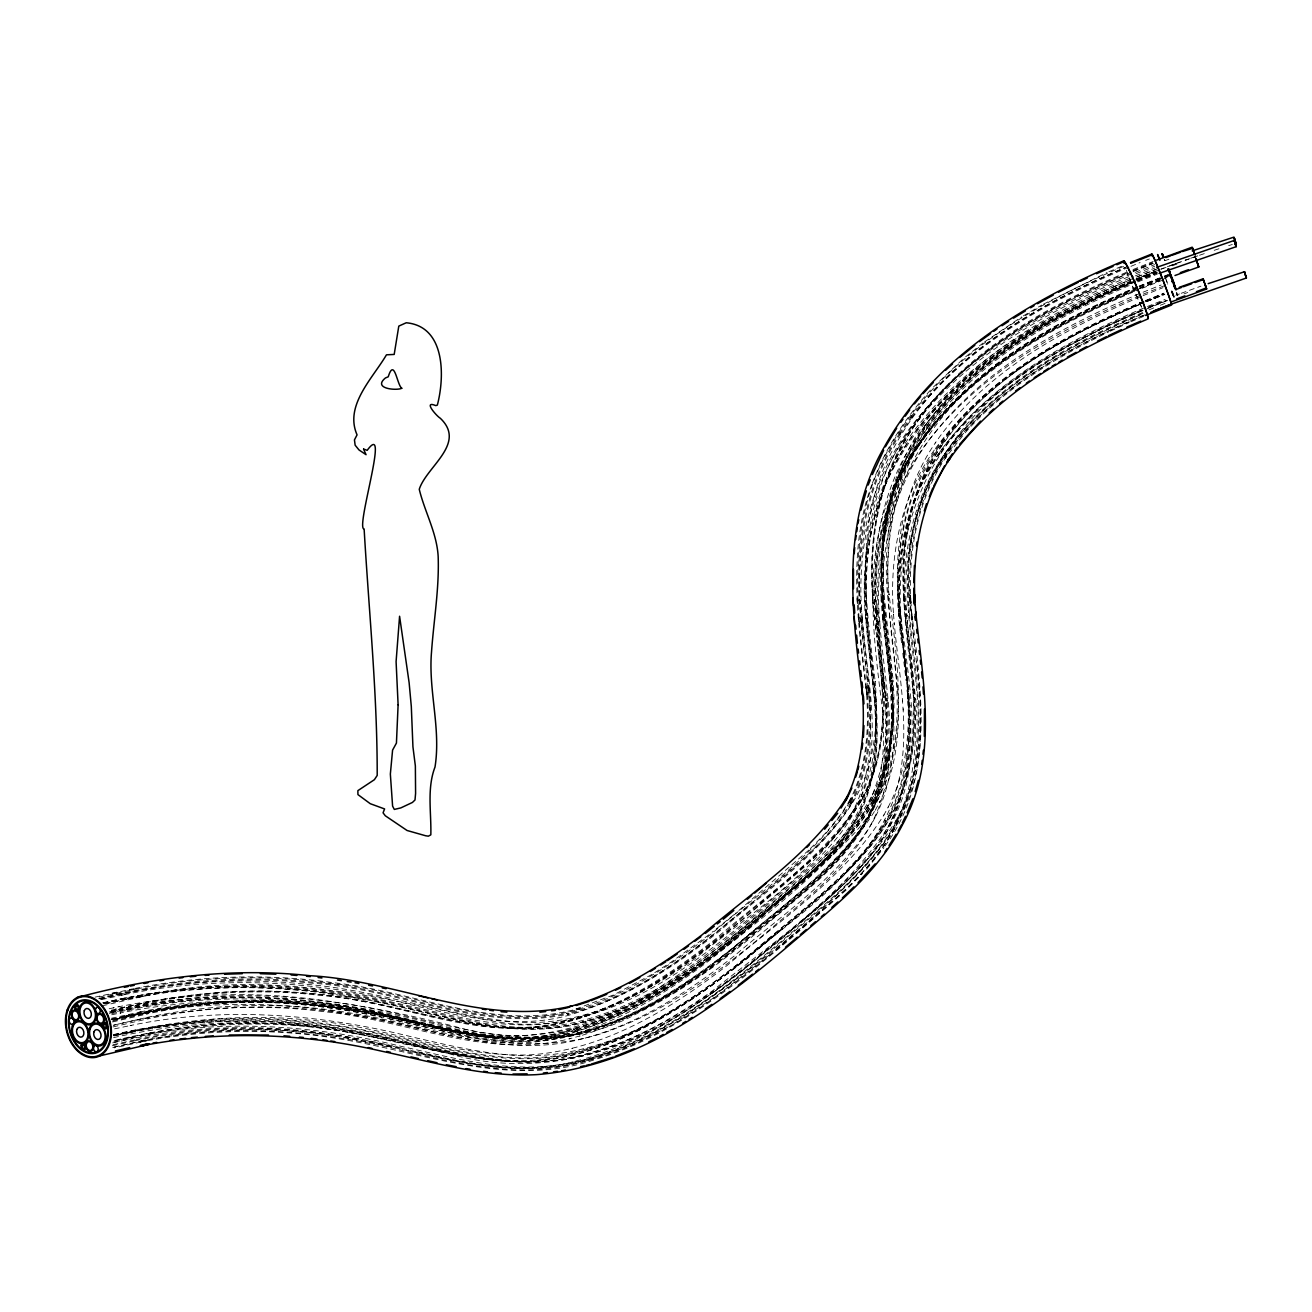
<?xml version="1.0" encoding="UTF-8"?>
<svg xmlns="http://www.w3.org/2000/svg" width="1312" height="1312" viewBox="0 0 1312 1312"><rect width="100%" height="100%" fill="white"/><g stroke="black" fill="none" stroke-linecap="round" stroke-linejoin="round"><path stroke-width="0.75" stroke-dasharray="5 3.75" d="M876.941 734.195L875.908 703.921L875.99 705.167C865.789 624.315 853.587 536.116 897.031 462.086C946.838 373.461 1039.924 320.948 1130.55 282.293M882.779 709.431C882.566 739.722 876.941 770.488 862.263 797.253L862.853 796.154C827.068 855.539 766.995 894.243 715.614 938.949C669.891 974.603 620.133 1007.878 563.209 1022.163L564.094 1021.933C478.24 1043.04 395.371 998.006 310.206 993.512C242.9 986.706 174.873 994.299 109.454 1010.683M883.009 552.008L883.714 599.699L883.616 598.272C888.044 653.491 901.508 710.022 886.633 764.88C868.265 835.498 803.19 877.876 751.743 923.533C696.623 969.207 637.255 1014.324 566.653 1032.232C510.401 1047.862 452.771 1031.691 397.749 1018.932C315.7 998.875 229.338 996.12 146.649 1014.045M876.957 738.164C877.006 788.168 853.276 836.006 815.244 868.118C744.937 928.994 673.876 996.907 581.888 1022.261L582.774 1022.032C501.545 1043.352 421.742 1005.041 341.858 994.89C274.323 983.787 204.951 983.902 137.563 995.988M883.255 549.22C887.043 512.27 899.343 476.256 919.417 444.965L918.269 446.638L930.323 429.319L929.257 430.844C979.277 365.802 1052.896 324.458 1126.877 292.232M871.808 484.636C846.716 552.155 858.622 624.889 866.576 694.36L866.035 686.832C869.38 725.372 867.691 766.06 849.454 801.025M880.746 780.46C893.013 747.988 893.997 712.629 891.488 678.386L891.553 679.288L881.943 582.971M872.513 482.898C885.288 448.261 906.084 417.068 930.716 389.779M880.024 782.198C865.346 818.852 833.415 850.11 802.337 876.941C760.402 912.84 718.943 949.642 672.925 980.343C637.96 1003.828 597.288 1024.492 557.748 1033.069C512.254 1044.172 465.399 1034.725 420.791 1024.147M112.242 1011.782L121.229 1009.879L119.802 1010.158C204.262 992.151 292.248 994.02 376.511 1012.192C462.562 1032.79 556.698 1059.309 639.452 1012.224C683.29 990.937 722.42 961.368 759.746 930.356C796.368 897.966 838.335 869.249 863.919 826.576C900.688 764.42 883.255 690.424 876.974 623.052L877.088 624.479L876.334 613.721L876.432 615.131C871.873 555.632 884.403 493.673 919.417 444.522L918.908 445.276C971.962 370.099 1055.75 324.54 1138.767 289.69M734.244 968.387C791.415 918.876 863.165 876.432 892.226 803.108C913.693 744.888 899.704 682.584 894.177 622.921L894.276 624.25L893.538 614.196L893.636 615.525C888.782 556.96 900.737 495.624 936.03 447.671L935.554 448.36C986.427 378.807 1064.491 335.741 1142.342 302.793M888.06 807.323C922.057 742.904 904.198 668.89 898.326 600.355L898.425 601.683C893.751 546.432 903.656 488.458 935.751 442.259L935.259 442.964C984.426 371.804 1063.556 329.378 1141.325 296.381M863.427 796.63C882.025 761.665 884.6 720.813 881.861 682.027L881.976 683.519L876.646 636.451M895.817 825.986C915.53 788.938 919.236 745.774 916.235 704.56M898.622 815.752C923.927 768.504 923.222 712.81 916.399 661.084M876.465 797.663C911.036 735.13 893.259 660.002 887.519 594.582M848.618 802.829L851.603 797.286L841.55 813.522L828.184 830.168M103.238 1002.926C144.451 992.954 186.648 987.378 229.01 985.984C287.705 983.426 346.319 991.577 403.424 1004.68C458.298 1016.751 515.518 1034.184 571.655 1019.014L570.818 1019.227L581.659 1016.341L580.839 1016.554C644.897 997.35 699.034 955.94 749.726 913.775C789.053 879.04 833.94 847.519 860.869 801.353M774.195 906.264C810.767 874.268 850.865 843.222 875.12 800.123M863.919 826.576L864.493 825.51M868.724 817.556L869.331 816.425M113.8 1034.496C178.284 1019.998 245.114 1013.077 311.042 1020.342C384.777 1026.214 455.018 1057.374 529.523 1054.897C603.75 1050.19 669.596 1009.797 727.045 965.517C782.001 918.515 845.158 877.039 884.075 814.703M879.942 829.364L880.483 828.364M884.419 821L884.977 819.951M744.183 968.879C797.434 922.68 859.081 882.041 896.047 820.476M775.589 949.937C817.31 913.103 865.133 880.024 893.275 830.709M860.508 801.993L863.788 795.958M874.94 800.468L876.646 797.302M883.534 815.703L888.618 806.29M895.702 821.132L898.982 815.096M892.914 831.365L896.178 825.33M912.496 445.686C885.551 493.164 879.122 549.761 883.14 603.372L882.484 594.287L882.566 595.468C876.039 528.638 892.636 458.265 937.375 406.884C988.838 345.827 1061.113 307.172 1133.634 276.586M900.18 432.419C866.658 482.373 854.866 544.07 859.458 603.454M900.786 433.304C867.478 483.16 855.85 544.628 860.442 603.782M914.234 442.652C958.531 367.59 1036.906 321.44 1114.282 286.574M870.889 813.62C840.516 868.56 786.052 903.607 740.001 944.214C693.851 981.032 643.848 1015.34 586.562 1031.954L588.301 1031.494C489.77 1059.194 394.846 1004.533 296.479 1001.614C246.344 998.137 195.849 1002.352 146.682 1012.503L111.7 1019.998M870.627 814.473C832.316 876.383 769.308 917.236 714.466 963.27C671.498 995.234 624.348 1023.557 571.72 1035.939C490.311 1055.225 411.197 1017.276 331.149 1008.108C267.123 998.776 201.622 1000.826 138.17 1013.34L141.237 1012.716L124.46 1016.21M884.96 846.06C935.489 778.295 921.286 690.407 911.66 612.491L912.184 619.723L910.479 595.386L910.987 602.536C907.674 550.958 918.039 497.412 947.822 454.411L945.181 458.232L963.844 434.288M1004.91 387.352C921.467 444.948 886.732 548.465 904.903 646.193C910.069 688.833 915.973 726.635 909.068 769.816C902.459 815.9 876.367 854.325 842.37 885.387M926.616 429.319C892.603 476.764 882.418 539.412 887.552 595.041M910.807 417.183L911.873 415.642C966.813 344.482 1047.73 300.005 1129.304 265.746M911.643 417.708L912.611 416.298C967.19 345.433 1048.009 301.055 1129.107 267.09M911.988 436.552C875.744 486.014 861.23 553.418 867.019 615.672L866.97 614.82L867.429 621.363L867.38 620.51M924.304 427.532L924.73 426.908C892.98 470.828 879.548 525.866 881.812 579.576M926.452 429.549L928.634 426.4M899.72 434.846L912.611 416.298M899.032 434.092L911.873 415.642M928.47 426.63C970.322 367.836 1033.462 328.672 1097.554 298.021M915.924 431.074C969.109 360.39 1048.928 316.143 1128.861 282.047M924.714 426.006C977.768 357.241 1056.537 314.634 1135.175 281.522M866.707 869.167L883.96 847.667M965.091 432.829C1004.254 388.598 1055.799 357.536 1108.492 332.002M821.328 850.963L842.517 827.232L858.163 802.911L857.605 803.944C874.825 771.095 877.859 732.982 875.465 696.541L875.563 697.935L872.152 663.954M828.348 858.196C873.923 817.868 891.684 755.072 885.321 695.868M810.324 848.618L826.97 831.677M848.913 887.273L862.607 873.349M933.39 387.056L964.041 358.061M828.102 858.212C749.398 926.124 671.252 1004.172 568.703 1033.889M817.064 854.784C723.765 933.947 620.904 1042.023 486.982 1026.476C424.76 1017.194 364.392 996.989 301.334 992.922C249.526 988.641 197.21 992.282 146.255 1002.335L147.108 1002.171L114.718 1009.371M839.532 888.06L824.838 901.328M808.93 850.028L735.327 913.546M846.174 890.061L794.924 934.915M820.541 904.821L802.928 919.958M782.313 897.096C809.012 874.054 837.236 851.209 855.244 820.295L854.653 821.361L859.868 811.603L859.278 812.718C875.35 779.984 877.761 742.526 875.252 706.676L875.366 708.168L866.428 623.856M760.845 895.325C794.662 865.625 832.349 837.909 855.26 798.221L857.736 793.645C874.842 760.911 877.958 722.978 875.58 686.684L875.645 687.586L875.202 681.223L875.268 682.125C866.314 607.046 853.768 526.374 889.618 455.92C935.8 362.079 1032.38 306.942 1125.073 267.697M779 901.065C808.651 875.416 840.795 850.291 859.212 814.818L858.704 815.736C876.4 781.591 878.778 741.985 876.268 704.265M783.215 909.642C813.276 883.616 846.01 858.278 864.854 822.394L864.493 823.067C882.664 788.725 885.387 748.709 882.615 710.628L882.681 711.53C872.25 628.53 859.442 537.182 906.592 462.185C957.645 377.184 1048.485 326.95 1137.258 289.526M786.921 925.026C824.379 892.406 865.428 861.279 890.438 817.376L892.931 812.768C911.988 776.704 915.973 734.851 913.283 694.737L913.349 695.639L912.89 689.259L912.955 690.161C904.69 616.902 890.536 537.559 927.551 469.319C971.979 385.826 1059.817 338.332 1143.703 302.629M768.635 908.708L774.523 903.689M794.219 927.65L751.251 963.402L714.581 991.347M793.416 936.194C734.162 986.509 671.17 1036.66 595.582 1059.407M770.734 908.117C715.384 954.972 656.558 1002.27 585.496 1022.196L586.234 1021.999C504.726 1045.156 424.071 1006.616 343.81 996.087M777.344 914.661L718.878 961.876M754.99 900.311C702.215 944.755 646.783 989.478 580.38 1011.454C522.127 1033.233 456.15 1015.39 396.601 1001.368M781.05 930.011L751.792 954.398M765.06 914.038C681.24 987.526 573.016 1061.441 455.871 1026.722C352.37 1000.252 243.491 983.475 137.662 1006.796L138.974 1006.534L110.552 1012.716M762.764 913.677C705.954 960.761 646.127 1008.6 574.066 1029.412M733.802 914.808L712.17 932.192M769.718 954.808L716.565 995.939L674.188 1023.458M965.632 356.798L983.082 342.973M721.994 946.575C782.739 892.39 863.394 846.01 886.715 762.715C894.128 735.901 895.046 707.758 893.128 680.141M749.595 956.678C698.952 996.759 644.52 1034.676 581.708 1052.568L558.994 1057.898L537.33 1060.932M1006.452 377.856C956.35 415.084 914.825 467.925 903.263 530.458C891.783 586.218 903.591 642.749 908.593 698.443L908.494 697.197C911.496 737.524 908.084 779.705 889.159 816.13L889.667 815.195C855.063 877.433 793.071 917.121 740.624 962.959C692.211 1001.04 639.37 1036.234 579.051 1051.814L579.789 1051.617C495.182 1074.725 412.017 1034.938 328.672 1025.016C257.168 1014.34 183.844 1018.784 113.619 1035.414M742.018 970.7L708.628 995.628M728.373 972.93C677.156 1012.503 616.656 1048.895 555.107 1058.718C492.754 1069.493 431.73 1047.681 371.099 1036.382M1007.977 384.974L1036.792 364.769L1064.704 348.172M709.07 934.669L671.022 962.254L653.573 973.389M715.827 951.512C668.874 986.854 616.279 1018.637 557.157 1027.165C494.657 1035.48 434.206 1011.913 373.494 1001.22M703.183 991.413C749.628 958.236 792.612 920.548 835.367 882.845C867.445 853.8 895.784 818.458 907.363 776.048C921.696 725.126 912.086 672.4 907.346 620.871L907.412 621.724L906.936 615.18L906.986 616.033C900.77 553.09 917.367 485.276 958.596 438.421C1007.944 380.119 1077.152 343.334 1146.458 313.962M712.99 966.222C677.648 992.102 639.305 1014.553 597.452 1028.018C547.399 1045.303 493.542 1038.415 443.259 1026.099C338.283 998.744 227.32 985.181 120.294 1009.19L121.491 1008.944L110.142 1011.372M984.64 341.874L1021.638 316.881M714.171 991.544C674.237 1020.605 630.646 1045.992 582.758 1059.227M1012.306 373.526C1051.683 345.335 1095.077 323.277 1139.636 304.548M704.806 998.088L707.939 995.923M701.674 1000.22C628.924 1053.388 536.198 1079.481 447.818 1053.339M694.36 997.317C655.032 1023.294 611.638 1044.713 564.816 1052.65C514.255 1061.769 463.579 1048.649 414.477 1037.546C321.834 1014.078 224.188 1005.812 130.068 1025.607L131.38 1025.328L114.587 1028.838M684.421 1015.504C756.352 966.091 828.298 912.48 883.189 844.092C921.188 790.874 919.138 721.895 909.987 660.149M681.387 1017.374C642.027 1041.384 598.534 1060.276 552.385 1065.574C501.282 1071.691 450.934 1057.292 401.505 1046.435C312.518 1024.36 218.76 1018.522 128.724 1037.874M1058.259 351.911C964.599 401.242 895.276 496.067 910.446 605.767L910.38 604.914C914.3 657.738 926.075 710.612 917.662 763.633C910.233 812.817 881.73 856.26 845.584 889.438C799.631 930.454 753.121 971.224 702.215 1006.091C661.035 1033.823 615.525 1056.193 566.538 1065.77C513.517 1076.644 459.905 1064.032 408.278 1052.011C320.833 1029.822 228.698 1022.737 139.892 1041.252M1023.327 315.897L1041.744 305.056M1051.584 319.669C1000.105 348.32 952.725 385.81 918.646 434.354L919.122 433.665C882.304 484.538 870.545 549.4 876.367 611.048L876.268 609.719L881.877 661.609M651.982 974.406L613.639 994.89L574.705 1009.453L579.15 1008.272C496.559 1032.708 415.068 991.183 333.363 982.704C265.68 972.996 196.39 975.554 129.494 989.543M1063.868 348.402L1104.589 327.278L1142.588 310.19M1067.328 346.45L1102.72 328.098L1142.801 310.091M668.005 1027.001L630.252 1045.73L590.859 1059.588M1043.417 304.154L1107.098 272.486M1056.898 316.372L1090.354 299.349L1129.681 281.768C1053.552 314.339 977.866 355.519 924.337 420.316C876.35 476.42 858.54 552.828 866.527 625.283M1070.248 300.104C1009.354 331.165 948.724 373.805 911.61 430.139C877.302 480.635 867.347 543.726 873.202 603.618L872.726 597.091L872.775 597.944M1080.448 305.286C1020.916 335.429 963.041 373.871 924.156 429.221L924.665 428.483C888.585 478.306 878.712 541.856 882.304 602.044L882.09 598.994L883.566 619.28L883.353 616.181C890.356 682.306 905.362 754.892 869.708 815.818C887.978 779.705 890.34 738.098 886.994 698.443L887.207 701.379C874.989 614.754 865.116 517.781 920.548 442.849C972.782 368.164 1055.652 322.801 1137.881 288.312M1076.939 296.725L1124.827 274.7M1087.599 301.629L1134.322 280.768M1100.998 296.397L1108.394 292.986M1110.214 331.214L1129.107 322.539M1112.035 291.346L1130.337 283.376M1115.233 286.213L1129.927 279.932M1129.14 285.557C1057.997 316.258 987.001 355.158 937.801 416.642C898.244 464.366 882.681 532.278 889.06 594.91L888.995 594.041C899.228 675.598 914.808 771.718 850.865 836.843C807.585 882.878 757.582 922.123 708.218 961.368C666.644 992.544 621.544 1020.834 571.032 1034.824M1108.886 271.715L1123.236 265.598M1123.564 266.402C1032.413 304.925 940.146 358.586 889.88 447.179C845.354 522.16 856.654 611.933 867.412 694.179L866.871 686.881C870.381 726.258 868.298 767.832 849.29 803.37L852.193 798.008C817.425 854.932 759.648 892.144 710.038 935.013C669.333 966.386 625.365 995.267 575.673 1010.06L579.986 1008.928C497.264 1033.79 415.51 992.216 333.658 983.623C265.975 973.865 196.702 976.374 129.79 990.347M1140.554 314.765C1071.133 344.712 1001.745 382.415 953.545 442.226C914.792 488.589 899.458 554.878 905.477 616.05M1145.278 314.7C1069.444 347.008 992.544 388.68 944.378 457.888L946.936 454.198C917.104 497.379 906.789 551.138 910.151 602.897L909.659 595.976L914.644 647.702M1130.944 321.752L1145.622 315.487M1137.488 287.066C1049.157 324.507 956.776 375.38 911.528 464.136C875.12 533.886 889.306 614.114 897.621 688.554L897.523 687.16C900.475 726.307 897.392 767.274 879.27 802.764L879.827 801.73L874.907 810.849L875.448 809.848C841.632 864.788 786.544 901.36 738.918 943.262C690.883 981.917 639.026 1018.473 579.248 1036.152L580.068 1035.939L569.228 1038.842L570.064 1038.612C486.736 1060.309 405.506 1019.522 323.277 1011.618C253.265 1002.45 181.81 1008.338 113.422 1025.279M1139.357 293.724C1062.933 325.95 986.444 367.163 934.242 433.452C893.144 484.39 877.925 551.811 883.78 616.181M1143.916 301.186C1065.984 334.166 986.706 376.544 937.211 447.622C896.604 504.202 892.226 577.182 901.721 643.995M1143.113 313.256C1068.558 345.253 992.889 386.253 945.476 454.346L946.001 453.591C915.251 497.609 905.05 552.762 908.855 605.586L908.757 604.176L909.478 615L909.38 613.59C914.136 669.022 926.862 725.585 912.873 780.771C895.538 855.014 828.872 900.901 774.72 947.986C716.467 996.48 653.196 1043.696 578.313 1062.048C519.782 1077.71 459.725 1062.687 402.341 1049.436M1131.338 272.207C1047.944 307.336 963.926 353.256 910.512 428.696C866.625 488.458 859.032 565.948 868.938 637.484M1128.599 276.75C1050.174 309.993 972.225 352.83 918.023 420.25C872.71 474.96 855.473 548.268 862.296 618.149M1143.949 307.926C1071.756 338.545 999.416 377.233 949.494 439.405C909.068 488.458 894.751 554.123 900.606 616.476M1142.588 312.535C1067.984 344.58 992.249 385.63 944.82 453.804L945.247 453.181C912.922 499.265 903.542 557.403 908.445 612.573L908.363 611.392C912.939 667.808 926.37 725.454 911.774 781.575C895.784 849.274 837.368 893.521 787.216 936.309C730.899 983.984 671.318 1031.199 600.42 1054.881C537.887 1078.021 470.467 1065.557 407.901 1049.666M1126.368 272.322C1046.664 306.418 966.452 350.812 915.432 423.169C870.217 484.718 865.953 564.734 876.957 637.747M1126.336 273.273C1050.207 305.844 974.16 347.696 922.779 414.444C882.599 465.399 867.904 532.246 873.694 596.074M1132.699 278.652C1053.831 312.076 975.078 354.65 920.548 422.53C876.104 475.321 858.802 550.81 865.658 617.903M1139.751 295.561C1063.835 327.459 988.231 368.196 934.98 432.632C891.848 483.013 873.398 554.714 879.762 621.773M1137.766 289.148C1055.356 323.818 972.307 369.049 919.22 443.325L919.646 442.702C883.025 493.263 870.512 557.551 875.826 618.952L875.744 617.772C881.959 689.751 902.115 770.652 857.605 835.088C827.036 877.843 783.067 908.199 743.806 942.311C704.593 973.799 662.79 1003.188 615.705 1021.638M1130.944 266.336L1140.128 262.531M1131.616 273.831C1050.879 307.68 970.388 351.518 915.202 421.365C871.266 475.567 854.276 547.399 860.639 616.115M1135.175 280.916C1048.173 317.504 958.695 367.212 910.528 451.853C868.019 524.39 881.795 610.621 891.176 689.653L890.93 686.422C893.898 725.7 890.651 766.766 872.185 802.239L873.48 799.844C838.663 860.541 777.95 899.573 726.422 944.771C680.436 981.015 630.646 1014.717 573.754 1030.904L575.656 1030.412C498.298 1053.634 421.152 1018.899 344.925 1008.01C278.21 997.022 209.625 998.662 143.385 1012.044M1137.061 280.145L1157.217 272.06M1135.552 281.85C1024.721 326.819 901.508 403.916 884.813 533.295C882.517 553.877 882.681 574.656 884.19 595.271M1137.438 281.063L1157.578 272.994M1137.258 286.852C1059.194 319.587 981.146 361.981 928.519 430.205L929.486 428.794L917.318 446.293L918.384 444.768C888.06 491.131 877.564 547.793 881.352 602.487L881.156 599.682L882.714 620.707L882.517 617.87C891.291 689.062 904.936 770.013 858.556 831.89C823.493 877.023 776.491 910.758 733.26 947.526C691.391 980.54 646.357 1011.011 595.5 1028.231M1139.062 286.098L1162.498 276.783M1137.652 287.771C1055.52 321.178 973.553 366.934 920.991 440.488C885.288 490.032 872.267 552.664 877.072 612.901M1139.275 286.656L1162.842 277.701M1139.636 287.574L1162.908 278.324M1143.72 301.596C1066.656 334.101 988.461 376.167 939.622 446.424L940.655 444.932C909.249 490.426 899.491 547.317 903.968 601.65L903.771 598.846C910.036 669.678 928.109 746.61 891.537 812.686C865.116 861.574 819.36 895.128 778.344 930.962C742.346 961.466 705.298 991.068 664.643 1015.176C626.086 1037.792 583.676 1055.045 538.953 1059.784C494.394 1064.13 450.459 1053.192 407.36 1043.384C322.768 1021.95 233.651 1015.783 147.797 1033.528L150.585 1032.954L113.8 1041.187M1145.556 300.825L1163.531 293.593M1144.097 302.514C1067.296 334.921 989.346 376.806 940.556 446.785L941.688 445.162C910.348 490.426 900.524 547.071 904.919 601.191L904.706 598.124L910.118 650.194M1145.95 301.744L1163.892 294.528M1141.44 309.96C1064.606 342.711 987.198 385.22 937.834 454.772L938.851 453.296C906.461 499.118 895.063 556.616 898.966 611.933L898.769 609.129L900.327 630.17L900.13 627.333C911.118 705.79 922.5 797.22 864.428 861.131C825.445 903.886 779.361 939.49 734.441 975.702C691.883 1007.944 645.602 1036.824 593.926 1051.732L592.188 1052.191C508.187 1078.12 423.825 1044.828 341.136 1031.068C277.16 1020.523 211.412 1022.048 147.813 1034.512L150.864 1033.889L112.356 1042.581M1148.886 306.877L1165.22 300.333M1135.405 275.864L1154.888 268.042M1137.881 281.9L1157.25 274.142M1147.114 301.235L1164.712 294.2M1147.475 306.467L1165.171 299.382M1147.902 307.976L1167.073 300.284M1133.535 271.059L1152.838 263.335M1136.405 277.111L1158.775 268.206M1137.717 280.292L1156.282 272.847M1139.029 288.804L1162.006 279.653M1143.244 294.118L1164.334 285.737M1132.863 270.551L1152.576 262.646M1133.142 271.469L1153.199 263.45M1135.142 272.388L1154.642 264.63M1136.028 273.683L1154.691 266.27M1137.324 276.865L1155.921 269.468M1135.848 279.144L1156.987 270.715M1136.963 280.801L1156.823 272.847M1139.292 286.328L1159.316 278.308M1143.08 292.215L1161.153 284.983M1143.129 295.643L1162.94 287.705M1145.589 300.514L1164.039 293.134M1145.589 301.448L1163.596 294.216M1146.885 301.53L1164.794 294.38M1150.329 306.975L1154.052 305.45M1149.033 309.829L1157.118 306.532M1133.027 269.534L1153.166 261.498M1137.127 279.522L1155.38 272.24M1135.946 280.079L1155.659 272.207M1139.39 288.476L1158.922 280.67M1142.047 288.328L1163.58 279.8M1157.774 303.958L1165.236 301.006M1160.382 305.253L1166.876 302.678M1155.839 271.108L1136.307 278.931L1159.726 269.714M1145.655 260.399L1149.328 258.956M1164.302 276.078L1167.91 274.667M1148.066 282.998L1162.547 277.39M1164.367 276.684L1169.796 274.569M1164.646 277.012L1168.254 275.602M1164.728 277.619L1170.156 275.504M1167.352 300.579C1081.678 334.527 993.807 378.364 938.769 455.149L939.884 453.542C907.56 499.134 896.096 556.386 899.934 611.49L899.72 608.424L901.18 628.76L900.967 625.66C911.873 704.839 923.91 797.073 865.264 861.672C826.068 904.69 779.738 940.491 734.523 976.899C691.654 1009.322 644.979 1038.317 592.86 1053.044C510.778 1078.431 428.286 1043.548 347.5 1030.428C276.11 1017.538 202.425 1017.882 131.249 1032.019L134.316 1031.396L113.668 1035.775M1160.759 269.222L1164.039 267.96M1164.81 276.209L1168.467 274.815M1163.842 278.784L1167.122 277.537M1161.366 269.091L1181.62 261.596M1175.864 295.282L1179.439 293.937M1165.335 260.563L1168.91 259.235M1167.319 266.73L1173.912 264.27M1181.226 293.281L1200.972 286.147M1171.173 265.352L1178.307 262.728M1184.014 293.888L1187.786 292.494M1172.256 265.811L1178.898 263.384M1175.552 263.663L1182.178 261.268M1195.429 256.578L1185.474 260.071L1190.837 258.267M1185.048 260.366L1195.232 256.775M1194.346 257.037L1197.807 255.84M609.047 1023.885L574.213 1034.282C496.986 1054.356 421.103 1019.818 345.318 1009.092C278.603 998.038 210.002 999.613 143.73 1012.979M1199.529 255.25L1205.121 253.347M1214.207 250.313L1221.439 247.952M1228.672 245.623L1232.296 244.491M103.287 1003.762C206.23 976.522 314.536 983.082 416.888 1008.977C460.348 1018.424 504.513 1031.134 549.433 1026.558C589.564 1022.425 627.513 1006.468 661.97 986.116C700.001 963.631 734.458 935.735 768.045 907.182C800.697 878.45 837.892 851.718 857.982 811.931C888.995 751.35 870.414 679.977 865.625 617.444M573.213 1028.854L574.033 1028.624M429.811 1025.492C474.026 1036.021 520.733 1043.712 565.488 1031.642M147.321 1017.341C210.822 1003.992 280.883 1001.187 346.483 1012.405C418.856 1022.868 491.852 1055.307 565.488 1034.709M113.045 1026.919L148.814 1018.588L147.961 1018.768C215.365 1004.713 285.409 1002.909 353.272 1015.094C422.956 1026.23 493.607 1056.045 564.652 1036.48M589.924 1029.871C507.711 1053.52 421.71 1013.618 338.972 1002.811C262.384 990.101 183.483 992.282 107.699 1009.076M571.638 1048.452L572.458 1048.222M112.291 1045.779L135.579 1040.629L134.152 1040.908C219.629 1022.606 308.697 1026.722 393.37 1047.288C452.87 1061.211 515.632 1077.972 576.427 1060.883M578.313 1062.048L579.199 1061.818M589.432 1059.128L590.302 1058.899M417.856 1051.748C472.074 1064.704 529.376 1076.562 584.463 1061.26M593.696 1060.03C511.122 1087.746 427.368 1053.864 345.843 1039.99C277.816 1027.854 207.657 1028.674 139.908 1042.122L147.059 1040.662L114.341 1047.878M564.734 1031.839L574.804 1029.215M564.127 1036.628L571.573 1034.676M575.886 1061.031L583.299 1059.096M583.938 1061.392L591.384 1059.44M565.21 1034.791L568.982 1033.807M112.537 1021.966L147.092 1013.963M113.767 1025.148L147.764 1017.259M109.667 1011.683C178.252 994.004 249.969 987.067 320.472 995.464C401.685 1001.696 481.225 1043.22 563.373 1022.983L571.671 1020.818C628.842 1004.32 678.501 969.666 724.503 932.996C772.489 890.799 828.43 854.26 862.361 798.795L861.886 799.697C882.468 763.764 885.846 720.993 882.599 680.485L882.697 681.732L873.612 594.877M112.898 1020.096L146.518 1012.405L114.21 1019.965M112.684 1021.031L146.403 1013.29L144.976 1013.586C234.487 994.102 327.721 1000.433 415.986 1023.229M102.303 1005.845L140.335 997.005M112.766 1047.517L139.744 1041.433M105.403 1003.762L128.822 998.498M115.325 1035.037L164.607 1024.885L219.35 1018.522M98.728 998.711L119.556 994.086M95.071 997.136L136.628 988.084M99.171 997.054L136.71 988.936M99.794 998.383C169.133 981.081 241.359 974.34 312.518 982.245C398.34 987.542 481.619 1031.888 568.293 1013.094L566.374 1013.602C623.2 999.777 672.744 966.55 718.189 930.93C764.716 890.208 819.229 855.129 851.701 801.189L850.422 803.551C869.397 768.176 871.66 726.799 868.265 687.554L868.495 690.768L864.526 655.82M100.155 999.301C169.461 982.016 241.687 975.341 312.814 983.278C398.832 988.69 482.406 1033.233 569.277 1013.864L567.506 1014.34C624.561 1000.22 674.27 966.714 719.894 930.848C766.044 890.405 820.115 855.539 852.357 802.026L851.193 804.174C870.282 768.816 872.644 727.389 869.282 688.111L869.495 691.047L860.246 600.994M111.34 1018.276L140.942 1011.782L138.154 1012.356C231.273 992.84 327.869 1001.04 419.479 1024.442M111.684 1019.211L146.436 1011.421M113.34 1034.84L134.021 1030.445L131.233 1031.019C195.685 1018.342 262.236 1016.554 327.246 1026.181C394.108 1034.824 458.429 1059.194 526.161 1061.392M115.817 1040.154C174.07 1026.148 234.454 1019.982 294.282 1024.852M114.046 1047.074L146.796 1039.842L138.892 1041.597C203.754 1028.132 271.01 1025.82 336.479 1036.398M101.483 999.613L122.082 995.119M102.664 1002.811L122.754 998.416M113.029 1044.713L135.53 1039.76L134.332 1040.006C223.138 1020.769 315.585 1026.755 403.358 1048.452M104.566 1003.926L126.346 999.252L125.493 999.416C194.93 985.378 266.828 983.738 336.823 994.775M112.668 1042.876L132.774 1038.612L131.922 1038.776C206.788 1023.59 284.524 1024.114 359.373 1039.153M113.586 1037.644C179.678 1022.507 248.345 1018.506 315.667 1026.968M114.751 1040.842L126.264 1038.366M114.144 1035.955L125.985 1033.446M111.176 1019.457L120.934 1017.358M111.7 1014.766L120.835 1012.897L119.966 1013.061C206.296 995.136 296.053 998.317 381.89 1017.407M882.32 666.43L886.19 701.1L885.961 697.869C889.356 737.508 887.092 779.066 868.921 815.178L870.217 812.784C839.828 867.97 785.101 903.082 738.902 943.82C692.621 980.687 642.421 1015.029 584.906 1031.396L586.808 1030.888C500.643 1055.684 415.642 1013.75 330.591 1004.074C257.136 993.053 181.827 996.677 109.47 1013.143L112.586 1012.503M111.75 1013.668C213.495 989.428 320.03 996.94 420.66 1022.819M112.078 993.151L119.392 991.659M112.389 993.955L119.474 992.512M124.23 993.151C184.828 980.9 247.296 977.702 308.779 984.525C379.135 990.691 446.293 1015.488 516.502 1022.146C581.741 1026.706 641.371 996.3 693.966 959.4C750.054 914.267 814.112 873.431 852.8 811.324L852.439 811.997C869.725 779.213 872.382 741.067 869.889 704.708L869.954 705.61L866.576 672.531M118.687 994.266L125.083 992.971M124.558 994.627C213.512 975.997 306.09 980.015 394.371 1000.449M135.726 997.12L137.055 996.841M145.009 996.07C261.121 968.174 378.479 996.825 492.246 1021.048C564.701 1034.545 633.384 1004.057 691.785 962.811C729.734 936.342 764.535 905.723 799.549 875.596C825.789 852.849 850.93 826.626 861.968 794.039C882.451 734.851 866.642 677.976 862.263 617.69M113.193 1007.911L114.046 1007.731M118.72 1006.796L119.572 1006.616M135.89 1005.533L137.088 1005.287M143.549 1003.942L144.746 1003.696M126.805 1009.551L129.855 1008.928M127.166 1010.47L129.954 1009.912M126.231 1015.586L129.347 1014.963M128.133 1015.914C200.72 1001.204 275.963 1000.63 348.828 1013.684C426.466 1025.312 504.907 1060.309 583.971 1038.399L583.151 1038.628C639.37 1023.836 688.866 991.364 734.212 956.005C782.264 914.562 837.696 878.236 871.84 823.526L871.299 824.526L876.17 815.424L875.612 816.458C892.127 783.477 895.456 745.692 893.324 709.366L893.423 710.76L883.698 614.852M126.592 1016.521L129.445 1015.931M136.842 1019.998L138.17 1019.719M145.402 1018.276L146.714 1018.014M130.675 1032.511C218.743 1013.996 310.37 1019.244 397.47 1040.432M125.804 1038.464L129.166 1037.776M121.622 995.218L125.001 994.529M122.295 998.514L134.037 996.234M139.466 997.186L145.862 995.89M119.605 1017.636L129.462 1015.652M125.116 1033.61L131.528 1032.331M145.32 1012.651C236.012 992.889 330.411 999.957 419.742 1023.196M127.444 998.711C206.082 983.032 287.558 984.574 366.13 999.793M221.548 1019.014C284.245 1015.455 346.827 1024.984 407.671 1039.432C462.693 1052.306 520.503 1066.525 576.673 1051.502L575.788 1051.732L587.432 1048.665L586.546 1048.895C647.029 1031.265 699.69 994.726 748.299 955.71C796.433 913.431 852.275 876.514 885.813 820.558L885.223 821.64C906.641 784.232 910.84 739.804 907.674 697.541L907.773 699.034L907.035 689.964M516.338 1061.851C588.612 1065.328 653.72 1032.298 712.728 990.675C774.621 941.016 843.944 895.227 887.65 827.593L890.143 823.001C909.068 786.921 912.66 745.052 909.856 705.003L909.921 705.905L900.54 615.623M509.597 1061.457L475.567 1057.177L433.6 1048.632M293.855 1024.787L308.484 1026.164M308.96 1026.328L344.859 1031.134M316.602 1027.247L367.016 1035.168M343.76 1037.562L395.06 1047.796M347.565 1031.937L403.752 1043.056M367.573 1040.941L410.607 1050.092M433.714 1027.476C480.635 1038.858 530.507 1045.385 577.559 1030.888L575.82 1031.347C640.01 1012.52 694.884 972.126 745.954 930.224C791.251 890.044 844.075 854.735 874.136 800.681L872.972 802.862C891.537 767.389 894.866 726.307 891.963 686.98L892.176 689.932L883.074 603.077M389.238 1018.965L432.796 1028.739M443.997 1052.519L406.113 1043.958M439.979 1030.363C498.134 1045.5 561.388 1051.568 618.1 1027.427C679.616 1003.647 731.817 961.909 781.575 919.63C827.38 882.041 878.368 839.237 886.732 776.704C895.67 726.668 883.976 676.451 880.106 626.578M427.318 1024.049C510.253 1049.846 592.729 1033.577 662.921 985.017C707.119 956.825 746.856 922.434 786.61 888.47C818.344 861.033 851.603 833.251 871.906 795.794L871.545 796.466C890.241 762.256 894.276 722.207 891.848 683.864M404.768 1042.072L426.466 1047.009M1165.696 278.538L1165.794 279.128M1167.729 284.146L1167.631 283.556M1164.4 259.612L1164.859 260.694L1164.4 259.645M1176.274 292.461L1177.553 295.61L1176.241 292.379M1166.007 279.243L1166.844 281.391M1166.581 281.293L1167.008 282.392M1195.117 255.774L1195.708 257.398L1195.052 255.43M1166.155 280.128L1167.27 282.556M1176.848 292.789L1177.864 295.758M915.038 649.948L915.727 655.492M902.82 653.261L906.084 680.584M877.318 642.011L878.007 647.57M871.102 655.377L876.334 705.167M865.215 661.412L865.887 666.972M910.84 654.622L916.301 705.462M909.626 657.197L905.657 618.592M871.512 659.903L869.003 637.78M878.679 653.097L881.648 681.633M870.84 654.327L867.248 620.592M864.641 656.459L859.229 600.404M875.334 625.266L875.973 630.859M863.87 650.194L860.574 615.246M874.727 619.674L873.136 602.749M876.859 609.834L885.42 697.262M883.058 602.175L891.553 681.076M884.157 594.828L893.16 680.616M919.269 688.784L919.335 689.686M919.663 694.31L919.728 695.212M915.825 699.034L915.891 699.936M902.59 700.198L902.689 701.592M903.181 708.71L903.279 710.12M884.665 687.308L884.78 688.702M881.976 686.242L882.697 703.626M875.842 698.738L875.908 699.64M905.444 615.59L905.69 619.051M900.967 621.347L901.032 622.216M898.179 604.848L898.277 606.259M898.818 614.36L898.917 615.787M884.337 623.676L884.436 625.004M879.696 620.92L880.155 627.448M879.253 629.055L879.466 631.892M877.876 610.441L878.072 613.229M878.138 627.513L878.368 630.613M881.582 680.731L882.041 687.144M874.202 602.848L874.284 604.045M866.33 597.534L866.396 598.387M866.756 603.225L866.822 604.094M865.772 614.393L865.871 615.82M861.64 619.592L861.836 622.429M860.984 620.986L861.049 621.839M860.524 618.034L860.738 621.134M857.851 599.059L858.343 605.996M859.13 617.247L859.622 624.25M856.982 598.551L857.49 605.701M858.245 616.755L858.753 623.971M1141.604 307.27A31.488 1.837 67.3 0 1 1126.368 270.321M1141.456 306.795A30.635 1.788 67.3 0 1 1127.369 272.929M1164.597 260.563L1164.252 259.546L1164.58 260.53"/><path stroke-width="1.5" d="M853.456 569.244L853.472 588.662M913.824 582.626L914.398 565.505M863.444 737.229L863.952 725.618M924.337 736.393L924.468 708.988M854.243 553.68L854.719 547.629M862.033 749.103L862.738 743.166M921.729 764.388L922.221 760.337M922.943 754.269L923.418 750.218M916.448 545.825L917.006 541.987M855.604 539.609L856.195 535.608M856.769 531.622L857.359 527.621M858.015 769.931L858.802 766.175M918.384 780.361L915.186 791.579M857.933 523.636L858.802 519.765M860.951 510.122L866.412 490.819M924.255 510.909L926.469 503.742M855.67 777.147L857.441 771.735M912.84 798.811L907.068 812.833M868.2 485.014L870.299 479.782M872.398 474.534L883.665 450.278M929.273 496.723L932.783 487.949M846.043 800.566L851.914 787.954M902.262 823.149L905.46 816.277M933.636 486.244L944.574 465.809M898.13 831.054L901.475 824.871M885.387 446.818L896.686 428.237M946.608 462.464L948.642 459.134M840.992 808.11L845.305 801.288M884.977 851.849L886.994 848.651M889.028 845.453L896.112 834.252M900.77 422.382L903.017 419.282M905.264 416.166L909.741 409.951M947.854 460.151L952.496 453.706M954.808 450.475L957.137 447.261M824.641 829.233L828.233 824.871M831.808 820.492L837.761 813.227M875.12 863.886L858.015 882.697M914.448 403.899L920.63 396.568M923.09 393.633L933.373 382.448M959.662 444.276L980.572 421.119M806.732 847.503L809.52 844.698M853.833 886.896L842.37 897.933M945.444 370.378L952.561 363.932M989.199 412.968L993.643 408.95M831.841 907.363L837.86 901.967M766.503 882.976L754.712 893.013M806.306 929.536L800.32 934.636M810.816 925.665L815.31 921.811M821.312 916.662L824.313 914.087M747.364 899.245L751.776 895.506M785.429 947.264L797.352 937.162M723.207 919.286L733.834 910.495M959.679 357.471L974.832 345.269M999.662 403.653L1002.86 401.078M705.364 933.357L714.286 926.321M717.254 923.976L720.239 921.631M752.514 974.16L738.23 985.279M755.663 971.684L758.795 969.207M683.978 949.298L688.57 945.903M694.688 941.344L700.821 936.801M720.14 998.694L730.013 991.38M979.457 341.661L990.609 333.609M993.807 331.296L996.989 329M1015.537 390.992L1020.162 387.647M1026.312 383.202L1029.395 380.972M667.464 960.646L677.369 953.84M705.298 1008.895L711.908 1004.352M1001.958 325.737L1008.6 321.391M1013.569 318.144L1025.459 310.862M1034.168 377.741L1040.662 373.494M1043.893 371.378L1048.764 368.196M650.276 971.52L655.459 968.272M660.641 965.025L665.824 961.778M682.584 1023.426L685.815 1021.408M689.046 1019.375L692.277 1017.358M1030.592 307.812L1034.02 305.762M1052.142 366.179L1055.52 364.162M1058.915 362.145L1062.294 360.128M629.481 983.377L639.879 977.555M659.69 1036.431L663.265 1034.43M666.84 1032.446L672.203 1029.444M1037.448 303.728L1053.274 295.085M1067.378 357.11L1076.135 352.321M1079.645 350.402L1086.664 346.581M1058.538 292.199L1078.284 282.277M1097.488 341.12L1106.524 336.594M615.541 990.232L620.773 987.706M648.768 1041.843L657.902 1037.431M1080.088 281.375L1087.386 277.98M1096.52 273.716L1113.101 266.369M1108.378 335.724L1121.334 329.689M1123.876 260.76C1030.428 300.087 935.735 355.044 884.764 446.195C840.287 521.963 851.8 612.343 862.574 695.262L861.935 686.586C865.395 725.552 863.411 766.7 844.534 801.829L847.962 795.466C812.013 853.259 753.006 891.242 702.15 934.784C661.838 965.37 618.149 993.348 568.883 1006.829L572.311 1005.927M1116.807 264.762L1122.35 262.367M1126.893 327.098L1140.768 321.112M1145.622 315.487L1171.501 305.024A27.355 0.968 68.9 0 0 1161.038 275.143A27.355 0.968 68.9 0 0 1152.133 255.627M1153.461 311.075L1158.726 308.943M590.908 1000.695L606.816 994.299M615.23 1056.34L634.09 1048.764M1130.419 262.548L1151.887 253.987M1130.731 263.335L1152.198 254.79M1150.788 312.338L1169.336 304.958M1160.48 308.238L1165.778 306.155M1167.532 305.466L1246.4 277.996L1244.448 271.764L1208.172 283.638M1156.659 267.369L1234.248 240.44L1235.035 242.884M1159.021 273.454L1236.183 246.672L1234.707 241.916L1235.724 245.196L1235.199 243.606M1171.272 301.908L1206.614 289.001L1204.268 282.146M1156.528 260.186L1192.165 247.197L1192.952 249.346L1192.346 247.624M1165.81 257.611L1170.78 255.758M1176.782 289.198L1181.751 287.344M1176.684 298.906L1184.884 295.856M1179.242 287.344L1203.071 278.8L1203.842 280.948L1203.235 279.226M1174.978 275.504L1198.774 266.976L1198.118 265.024M1172.436 255.151L1180.767 252.134M1180.292 272.65L1188.541 269.665M1183.408 286.738L1191.706 283.736M1182.44 251.527L1192.592 248.345M1195.019 282.539L1203.35 279.62M1196.396 291.674L1206.253 287.935M1192.214 250.871L1233.969 237.111L1234.74 239.686L1234.264 237.931M576.116 1005.5L589.154 1001.4M591.171 1064.081L613.327 1057.095M586.185 1065.393L589.514 1064.524M76.916 997.628C152.618 977.145 231.814 967.223 310.075 975.718C397.995 980.277 483.554 1027.362 572.098 1005.894M99.925 1055.832L148.125 1044.582L139.908 1046.254C219.826 1029.953 302.875 1032.954 382.186 1051.306C433.009 1062.048 483.882 1077.496 536.395 1074.643C578.838 1071.412 619.986 1057.964 657.673 1038.514C711.071 1010.502 757.942 972.044 803.567 933.012C840.664 901.278 879.811 869.2 902.41 824.92C938.605 759.107 923.09 682.371 915.678 611.704L916.268 620.018L914.464 594.123L915.054 602.356C911.922 552.04 921.795 499.823 950.528 457.675L947.477 462.086C995.234 392.632 1072.33 351.255 1148.016 318.898A31.488 1.837 67.3 0 0 1135.716 284.589A31.488 1.837 67.3 0 0 1123.958 262.728M115.44 1050.928L129.74 1047.583M559.092 1009.584L568.227 1007.567M561.585 1070.838L565.374 1070.002M580.511 1066.656L584.283 1065.82M124.328 987.329L128.199 986.526M140.614 1045.27L147.879 1043.762M130.2 986.116L134.201 985.312M144.008 983.492L147.912 982.786M145.501 1044.385L149.24 1043.712M152.979 1043.04L156.735 1042.351M159.769 980.818L163.77 980.212M170.101 1040.334L173.906 1039.76M179.137 978.112L182.827 977.67M179.744 1039.055L185.582 1038.35M539.904 1012.241L545.726 1011.552M551.565 1010.847L555.452 1010.388M543.365 1073.003L547.416 1072.511M553.5 1071.789L557.534 1071.314M190.191 976.768L195.849 976.259M205.295 975.423L209.067 975.078M191.421 1037.628L197.374 1037.103M205.312 1036.398L213.315 1035.808M224.549 974.209L242.294 973.684M229.305 1034.971L268.484 1035.02M512.926 1074.052L527.145 1073.856M260.301 973.701L275.93 974.176M501.053 1011.7L506.875 1012.175M495.329 1072.626L501.2 1073.101M291.149 974.98L296.889 975.472M306.483 976.276L310.304 976.604M283.9 1035.775L289.722 1036.267M299.415 1037.087L303.302 1037.415M318.062 977.538L321.932 977.998M311.141 1038.35L317.012 1039.055M337.479 980.048L341.382 980.638M347.221 981.54L351.124 982.13M482.193 1009.108L485.932 1009.682M489.671 1010.24L493.41 1010.814M322.9 1039.76L326.852 1040.367M330.821 1040.974L334.773 1041.58M466.006 1068.591L469.926 1069.182M483.603 1071.264L487.523 1071.855M355.011 982.786L358.914 983.492M368.656 985.263L372.542 985.968M446.342 1064.721L456.182 1066.656M382.235 987.92L386.089 988.723M368.213 1047.566L371.903 1048.321M427.86 1060.686L437.044 1062.704M386.646 1051.42L390.369 1052.24M418.626 995.792L428.007 997.94M431.746 998.793L437.372 1000.072M410.968 1056.865L418.512 1058.587M363.572 449.032L367.18 450.344C390.648 418.282 355.142 528.949 364.129 528.966C368.885 611.13 377.331 693.228 377.2 775.441L374.396 779.689L357.864 790.644L357.93 794.596L370.263 803.698L384.596 808.946L383.055 812.833L385.318 815.785L407.081 830.496L425.646 835.76L428.352 836.17L430.828 834.858C431.435 812.358 426.744 788.627 435.01 767.012C441.144 728.406 428.188 690.506 431.517 651.966C433.78 620.1 439.34 588.334 438.159 556.321C436.765 532.688 424.711 511.811 419.25 489.294C426.548 466.432 466.908 443.554 440.258 418.216C436.781 416.265 422.546 400.127 435.781 405.605L437.339 405.129C444.834 376.675 445.539 326.344 406.244 322.768L398.799 326.098L394.19 354.437L386.466 354.814C372.559 378.463 344.203 405.621 357.061 434.862L354.453 439.881L355.142 445.211L358.996 449.95L366.064 454.69L363.572 449.18M1170.271 275.471L1171.337 278.013L1169.615 274.06L1170.583 276.34L1170.156 275.504M1174.404 285.704L1176.159 289.772L1175.027 286.114M1175.7 288.87L1176.044 289.083M1235.297 241.441L1234.461 238.686L1235.92 243.343L1235.15 240.785L1235.609 242.54M1235.56 244.754L1236.183 246.672L1235.92 245.656M1245.416 274.93L1245.941 276.52L1245.039 273.831M1245.777 276.094L1246.4 277.996L1246.121 276.98M1235.838 243.163L1235.642 242.343M1234.51 241.424L1234.248 240.44L1235.018 243.015M1244.727 272.781L1244.448 271.764L1245.252 274.208M1173.715 296.594C1175.29 299.743 1168.959 284.032 1173.289 295.561M1162.317 253.872L1163.383 256.381M1162.35 253.921L1163.596 257.037M1169.697 271.896L1168.418 268.73L1169.73 271.961M1169.517 271.322L1171.878 278.751M1172.534 280.456L1173.83 283.556L1172.912 280.702M1170.96 275.602L1170.353 274.405M1173.174 282.064L1173.781 283.244M1158.611 257.513L1159.037 258.628M1198.774 266.976L1197.987 264.794L1198.676 266.68M1205.826 286.82L1206.614 289.001L1205.958 287.033M1158.873 257.628L1157.578 254.512L1159.874 260.432M1192.46 248.017L1194.51 254.052M1170.976 275.044L1173.978 283.048M1172.141 279.948L1174.322 285.721M1173.436 283.884L1175.814 289.739M1173.715 285.426L1174.371 287.164M1172.256 278.915L1175.273 286.721M1170.124 274.487L1171.682 278.636M1168.844 270.879L1170.156 274.618M1174.748 287.394L1175.273 288.919M1192.772 248.821L1193.461 250.822M1195.839 258.398L1196.528 260.399M1203.662 280.424L1204.367 282.424M1205.318 285.344L1206.023 287.41M1197.479 263.335L1198.2 265.385M1196.396 260.202L1195.904 258.759L1198.332 265.614M1244.76 272.601L1244.448 271.764M1193.182 250.231L1194.691 254.364M1204.088 281.834L1205.597 285.967M1196.249 259.809L1197.758 263.942M1204.219 282.211L1203.53 280.194L1204.203 282.162M1192.624 248.591L1193.33 250.608M1197.626 263.564L1198.315 265.582M1205.482 285.622L1206.171 287.64M1235.396 244.212L1235.888 245.852M1245.596 275.536L1246.105 277.176M1162.334 254.577L1163.039 256.758M1161.989 253.708L1162.776 256.086M1234.559 239.194L1234.904 240.342M919.105 650.588L919.581 654.491M920.286 660.33L920.762 664.233M859.524 660.887L860 664.758M860.705 670.563L861.41 676.369M916.596 629.399L917.055 633.253M917.728 639.01L918.187 642.847M858.13 649.079L858.589 653.015M921.582 672.039L922.205 677.894M862.033 682.043L862.624 687.619M915.071 614.196L915.645 619.904M855.621 625.184L856.031 629.186M856.638 635.172L857.425 643.175M922.976 686.848L923.468 693.982M913.808 597.206L914.349 604.75M915.186 616.607L915.448 620.396M854.194 604.963L854.768 613.048M852.866 597.731L853.456 605.947M854.161 616.591L854.752 624.922M863.427 696.213L863.936 703.888M913.792 588.252L914.251 603.323M1124.286 263.482A30.635 1.788 67.3 0 1 1135.733 284.737A30.635 1.788 67.3 0 1 1147.688 318.111M1152.444 256.381A26.486 0.935 68.9 0 1 1161.071 275.274A26.486 0.935 68.9 0 1 1171.19 304.22M398.11 704.806L396.437 743.084L392.583 750.103L390.353 774.096L392.6 806.126L394.305 809.422L400.8 807.913L412.427 802.452L415.002 799.976L415.592 793.432L415.363 765.946L412.936 746.84L411.312 706.545L409.131 682.748L399.586 616.246L396.093 661.625L398.11 704.806M401.767 388.27C396.831 390.828 372.132 388.828 385.449 377.954L388.237 376.806C394.387 356.995 396.995 384.974 401.767 388.27M1168.73 269.6L1168.32 268.829L1169.123 271.551L1168.32 268.829L1168.762 269.649M1172.78 282.244L1172.321 281.162L1172.797 282.277M1172.518 282.113L1172.19 281.096L1172.502 282.08M67.224 1009.896A31.488 22.238 74.8 0 0 91.315 1057.636A31.488 22.238 74.8 0 0 106.715 1012.651A31.488 22.238 74.8 0 0 67.224 1009.896M67.798 1010.355A30.635 21.615 74.8 0 0 91.233 1056.783A30.635 21.615 74.8 0 0 106.223 1013.044A30.635 21.615 74.8 0 0 67.798 1010.355M70.012 1012.11A27.355 19.303 74.8 0 0 90.938 1053.569A27.355 19.303 74.8 0 0 104.32 1014.504A27.355 19.303 74.8 0 0 70.012 1012.11M89.495 1028.296A11.693 8.249 74.8 0 0 98.449 1046.025A11.693 8.249 74.8 0 0 104.156 1029.33A11.693 8.249 74.8 0 0 89.495 1028.296M90.184 1028.838A10.693 7.544 74.8 0 0 98.351 1045.041A10.693 7.544 74.8 0 0 103.582 1029.772A10.693 7.544 74.8 0 0 90.184 1028.838M93.972 1031.855A5.035 3.559 74.8 0 0 97.826 1039.498A5.035 3.559 74.8 0 0 100.302 1032.298A5.035 3.559 74.8 0 0 93.972 1031.855M72.357 1025.951A11.693 8.249 74.8 0 0 81.295 1043.663A11.693 8.249 74.8 0 0 87.018 1026.984A11.693 8.249 74.8 0 0 72.357 1025.951M73.029 1026.492A10.693 7.544 74.8 0 0 81.196 1042.696A10.693 7.544 74.8 0 0 86.428 1027.427A10.693 7.544 74.8 0 0 73.029 1026.492M76.834 1029.51A5.035 3.559 74.8 0 0 80.688 1037.152A5.035 3.559 74.8 0 0 83.148 1029.953A5.035 3.559 74.8 0 0 76.834 1029.51M79.802 1007.19A11.693 8.249 74.8 0 0 88.74 1024.902A11.693 8.249 74.8 0 0 94.464 1008.206A11.693 8.249 74.8 0 0 79.802 1007.19M80.475 1007.714A10.693 7.544 74.8 0 0 88.642 1023.918A10.693 7.544 74.8 0 0 93.874 1008.649A10.693 7.544 74.8 0 0 80.475 1007.714M84.28 1010.732A5.035 3.559 74.8 0 0 88.134 1018.374A5.035 3.559 74.8 0 0 90.594 1011.175A5.035 3.559 74.8 0 0 84.28 1010.732M70.586 1012.569A26.486 18.696 74.8 0 0 90.856 1052.716A26.486 18.696 74.8 0 0 103.812 1014.898A26.486 18.696 74.8 0 0 70.586 1012.569M93.644 1046.828A3.264 2.312 74.8 0 0 96.12 1051.781A3.264 2.312 74.8 0 0 97.744 1047.14A3.264 2.312 74.8 0 0 93.644 1046.828M69.388 1019.424A3.264 2.312 74.8 0 0 71.865 1024.393A3.264 2.312 74.8 0 0 73.488 1019.736A3.264 2.312 74.8 0 0 69.388 1019.424M95.645 1008.649A3.264 2.312 74.8 0 0 98.138 1013.618A3.264 2.312 74.8 0 0 99.745 1008.977A3.264 2.312 74.8 0 0 95.645 1008.649M85.887 1043.204A5.396 3.821 74.8 0 0 90.02 1051.388A5.396 3.821 74.8 0 0 92.66 1043.663A5.396 3.821 74.8 0 0 85.887 1043.204M86.461 1043.663A4.543 3.198 74.8 0 0 89.938 1050.535A4.543 3.198 74.8 0 0 92.152 1044.057A4.543 3.198 74.8 0 0 86.461 1043.663M71.75 1012.454A5.412 3.821 74.8 0 0 75.883 1020.638A5.412 3.821 74.8 0 0 78.523 1012.93A5.412 3.821 74.8 0 0 71.75 1012.454M72.34 1012.913A4.543 3.198 74.8 0 0 75.801 1019.785A4.543 3.198 74.8 0 0 78.031 1013.307A4.543 3.198 74.8 0 0 72.34 1012.913M96.711 1015.865A5.412 3.821 74.8 0 0 100.844 1024.065A5.412 3.821 74.8 0 0 103.5 1016.341A5.412 3.821 74.8 0 0 96.711 1015.865M97.301 1016.324A4.543 3.198 74.8 0 0 100.762 1023.212A4.543 3.198 74.8 0 0 102.992 1016.734A4.543 3.198 74.8 0 0 97.301 1016.324M102.697 1024A3.264 2.312 74.8 0 0 105.19 1028.952A3.264 2.312 74.8 0 0 106.78 1024.278A3.264 2.312 74.8 0 0 102.697 1024M103.73 1024.82A1.722 1.214 74.8 0 0 105.042 1027.427A1.722 1.214 74.8 0 0 105.878 1024.984A1.722 1.214 74.8 0 0 103.73 1024.82M81.196 1045.139A3.264 2.312 74.8 0 0 83.689 1050.076A3.264 2.312 74.8 0 0 85.28 1045.418A3.264 2.312 74.8 0 0 81.196 1045.139M82.23 1045.959A1.722 1.214 74.8 0 0 83.542 1048.567A1.722 1.214 74.8 0 0 84.378 1046.107A1.722 1.214 74.8 0 0 82.23 1045.959M74.784 1005.812A3.264 2.312 74.8 0 0 77.277 1010.765A3.264 2.312 74.8 0 0 78.884 1006.107A3.264 2.312 74.8 0 0 74.784 1005.812M75.817 1006.632A1.722 1.214 74.8 0 0 77.146 1009.24A1.722 1.214 74.8 0 0 77.982 1006.796A1.722 1.214 74.8 0 0 75.817 1006.632"/></g></svg>
